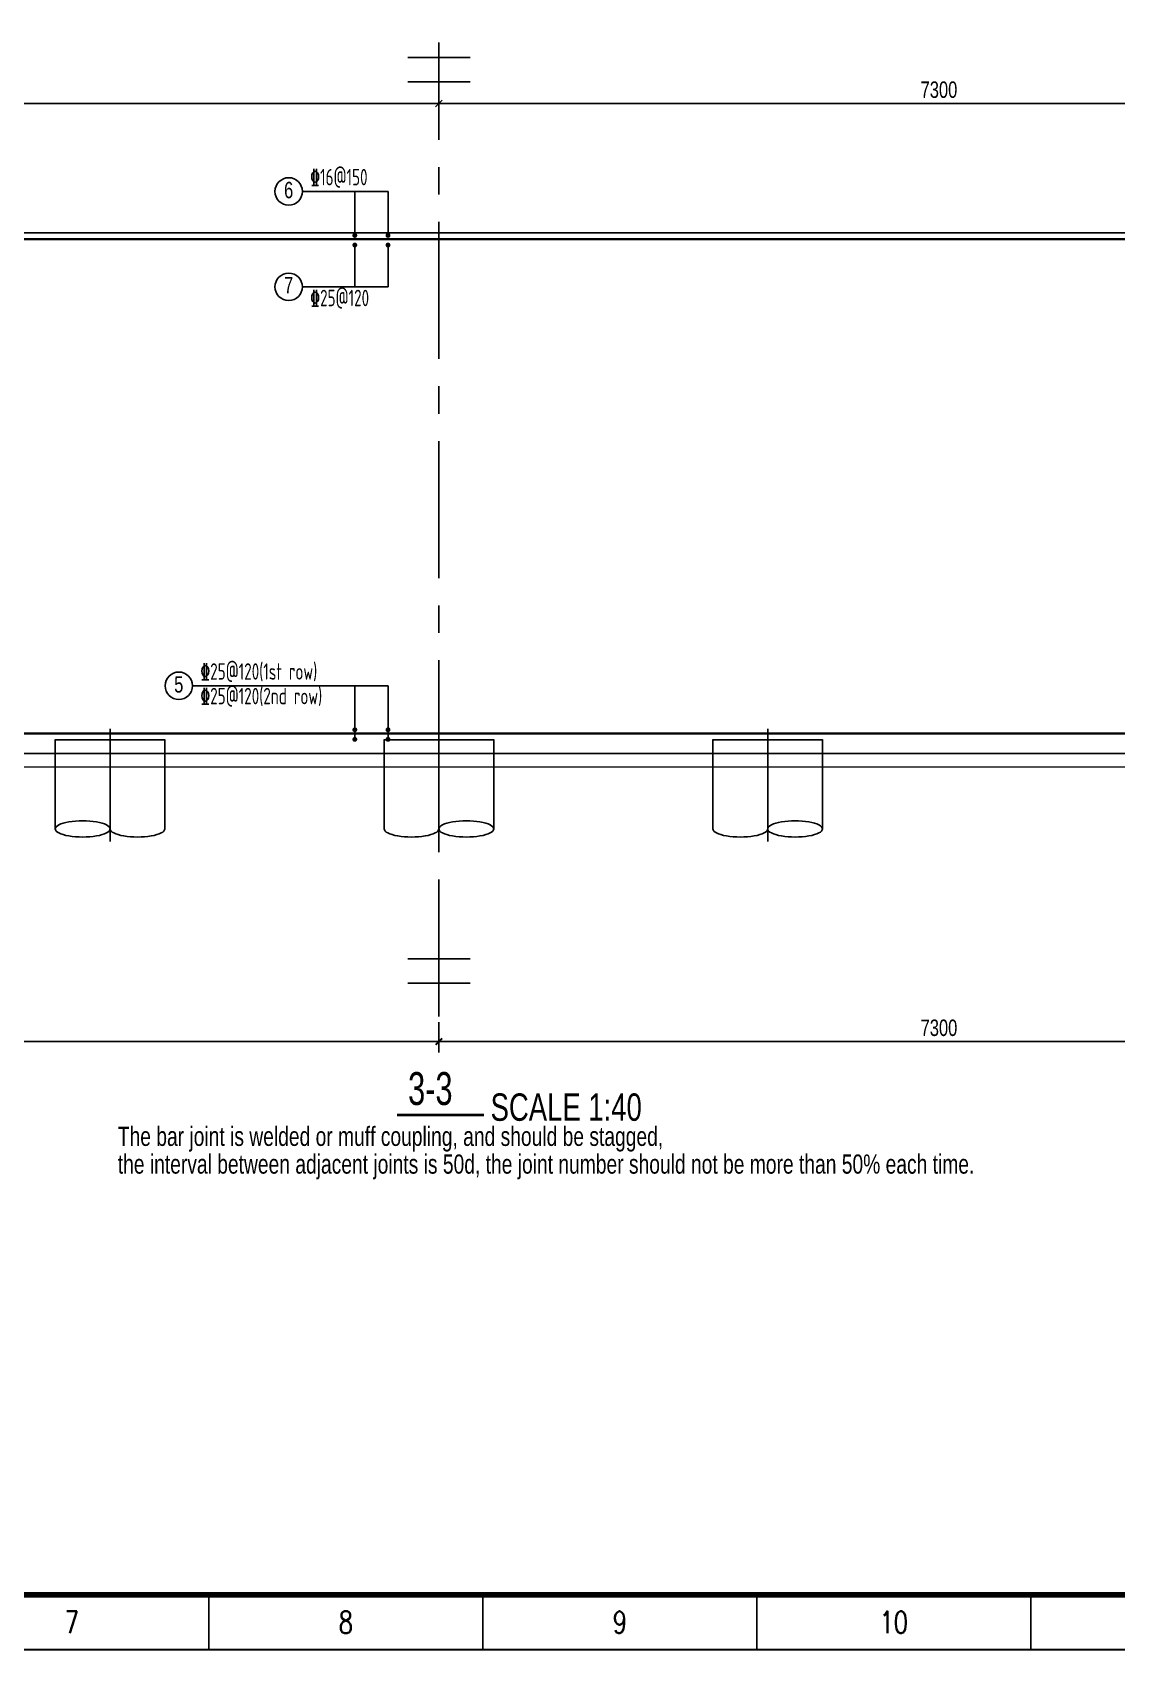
# Model space of a CAD drawing. Extents: x -84745 to 85, y -317996 to 13282.
# Drawn here: x -50202 to -30417, y -195808 to -166277 of the extents above; entities that cross this region are included whole.
import ezdxf
from ezdxf.enums import TextEntityAlignment as Align

# ---------------------------------------------------------------- set-up
doc = ezdxf.new("R2010")
doc.units = 0
doc.header["$LTSCALE"] = 2000
doc.header["$MEASUREMENT"] = 0
doc.linetypes.add('CENTER', pattern=[2, 1.25, -0.25, 0.25, -0.25])
doc.layers.get('0').update_dxf_attribs({"linetype": 'CONTINUOUS'})
doc.layers.get('DEFPOINTS').update_dxf_attribs({"linetype": 'CONTINUOUS'})
for name, color, linetype in [('3', 3, 'CONTINUOUS'), ('4', 2, 'CONTINUOUS'), ('6', 1, 'CONTINUOUS'), ('S_01', 3, 'CONTINUOUS'), ('S_02', 151, 'CENTER'), ('S_05_DIMS', 7, 'CONTINUOUS'), ('TK', 1, 'CONTINUOUS')]:
    doc.layers.add(name, color=color, linetype=linetype)
doc.layers.add('G3', color=3, linetype='CONTINUOUS', lineweight=50)
doc.layers.add('S_04_TEXT', color=2, linetype='CONTINUOUS', lineweight=0)
doc.styles.add('FS', font='kstxt.shx', dxfattribs={"width": 0.75, "bigfont": 'kshz.shx'})
doc.styles.add('HZ', font='kstxt.shx', dxfattribs={"width": 0.75, "bigfont": 'kshz.shx'})
doc.styles.add('KS', font='kstxt.shx', dxfattribs={"width": 0.75, "bigfont": 'kshz.shx'})
doc.styles.add('TK-HZ', font='txt.shx', dxfattribs={"width": 0.8, "bigfont": 'hztxt.shx'})
doc.styles.add('样3', font='tssdeng.shx', dxfattribs={"width": 0.7, "height": 300, "bigfont": 'tssdchn.shx'})
doc.dimstyles.new('Dim1', dxfattribs={"dimtxt": 300, "dimasz": 120, "dimexe": 200, "dimexo": 100, "dimgap": 100, "dimtad": 1, "dimdec": 0, "dimzin": 14, "dimdsep": 46, "dimtxsty": 'KS', "dimblk": 'ARCHTICK', "dimblk1": 'ARCHTICK', "dimblk2": 'ARCHTICK', "dimcen": -900, "dimclrd": 7, "dimclre": 7, "dimclrt": 2, "dimadec": 0, "dimazin": 0, "dimtfac": 1, "dimtdec": 0, "dimtix": 1, "dimtmove": 2, "dimatfit": 2, "dimfxl": 1, "dimtolj": 1, "dimtzin": 14, "dimarcsym": 0})
doc.dimstyles.new('KSDIM1', dxfattribs={"dimtxt": 300, "dimasz": 120, "dimexe": 200, "dimexo": 100, "dimgap": 100, "dimtad": 1, "dimdec": 0, "dimzin": 14, "dimdsep": 46, "dimtxsty": 'KS', "dimblk1": 'OBLIQUE', "dimblk2": 'OBLIQUE', "dimsah": 1, "dimcen": -900, "dimclrd": 7, "dimclre": 7, "dimclrt": 2, "dimazin": 3, "dimtfac": 1, "dimtdec": 0, "dimtix": 1, "dimtmove": 2, "dimatfit": 2, "dimfxl": 1, "dimtolj": 1, "dimtzin": 14, "dimlwd": -3, "dimarcsym": 0})

# ---------------------------------------------------------------- blocks, each defined once
blk = doc.blocks.new('_ArchTick')
at = {"color": 0, "linetype": 'ByBlock', "const_width": 0.3}
blk.add_lwpolyline([(-0.5, -0.5), (0.5, 0.5)], dxfattribs=at)
blk = doc.blocks.new('*D51')
at = {"color": 7, "lineweight": -2, "transparency": 16777216}
for p, q in [((-61033.91395662764, -184336.1596250964), (-61033.91395662764, -184893.7199244562)), ((-42783.9263505421, -184336.1596250964), (-42783.9263505421, -184893.7199244562)), ((-42783.9263505421, -184693.7199244562), (-61033.91395662764, -184693.7199244562))]:
    blk.add_line(p, q, dxfattribs=at)
at = {"layer": 'DEFPOINTS', "color": 0, "transparency": 16777216}
for p in [(-61033.91395662764, -184236.1596250964), (-42783.9263505421, -184236.1596250964), (-61033.91395662764, -184693.7199244562)]:
    blk.add_point(p, dxfattribs=at)
at = {"color": 7, "linetype": 'ByBlock', "lineweight": -2, "transparency": 16777216, "xscale": 120, "yscale": 120, "zscale": 120, "rotation": 180}
blk.add_blockref('_ArchTick', (-61033.91395662764, -184693.7199244562), dxfattribs=at)
at = {"color": 7, "linetype": 'ByBlock', "lineweight": -2, "transparency": 16777216, "xscale": 120, "yscale": 120, "zscale": 120}
blk.add_blockref('_ArchTick', (-42783.9263505421, -184693.7199244562), dxfattribs=at)
at = {"color": 2, "transparency": 16777216, "insert": (-51908.92015358487, -184443.7199244562), "char_height": 300, "attachment_point": 5, "style": 'KS'}
blk.add_mtext('\\A1;7300', dxfattribs=at)
blk = doc.blocks.new('*D53')
at = {"color": 7, "lineweight": -2, "transparency": 16777216}
for p, q in [((-42783.9263505421, -184336.1596250964), (-42783.9263505421, -184893.7199244562)), ((-24533.9263505421, -184336.1596250964), (-24533.9263505421, -184893.7199244562)), ((-42783.9263505421, -184693.7199244562), (-24533.9263505421, -184693.7199244562))]:
    blk.add_line(p, q, dxfattribs=at)
at = {"layer": 'DEFPOINTS', "color": 0, "transparency": 16777216}
for p in [(-42783.9263505421, -184236.1596250964), (-24533.9263505421, -184236.1596250964), (-24533.9263505421, -184693.7199244562)]:
    blk.add_point(p, dxfattribs=at)
at = {"color": 7, "linetype": 'ByBlock', "lineweight": -2, "transparency": 16777216, "xscale": 120, "yscale": 120, "zscale": 120, "rotation": 180}
blk.add_blockref('_ArchTick', (-42783.9263505421, -184693.7199244562), dxfattribs=at)
at = {"color": 7, "linetype": 'ByBlock', "lineweight": -2, "transparency": 16777216, "xscale": 120, "yscale": 120, "zscale": 120}
blk.add_blockref('_ArchTick', (-24533.9263505421, -184693.7199244562), dxfattribs=at)
at = {"color": 2, "transparency": 16777216, "insert": (-33658.9263505421, -184443.7199244562), "char_height": 300, "attachment_point": 5, "style": 'KS'}
blk.add_mtext('\\A1;7300', dxfattribs=at)
blk = doc.blocks.new('A1-1')
at = {"layer": 'TK', "color": 7}
for p, q in [((37050, 999.9999999999997), (37050, -3.410605131648481e-13)), ((42050, 999.9999999999997), (42050, -3.410605131648481e-13)), ((47050, 999.9999999999997), (47050, -3.410605131648481e-13)), ((52050, 999.9999999999997), (52050, -3.410605131648481e-13))]:
    blk.add_line(p, q, dxfattribs=at)
for points, const_width in [([(0, 0), (84100, 0), (84100, 59400), (3.637978807091713e-12, 59400)], 35), ([(2500, 999.9999999999997), (83100, 999.9999999999997), (83100, 58400), (2500.000000000004, 58400)], 100)]:
    blk.add_lwpolyline(points, close=True, dxfattribs=dict(at, const_width=const_width))
at = {"layer": 'TK', "color": 7, "style": 'TK-HZ', "width": 0.75}
for s, p in [('7', (34550, 499.9999999999997)), ('8', (39550, 499.9999999999997)), ('9', (44550, 499.9999999999997)), ('10', (49550, 499.9999999999997))]:
    blk.add_text(s, height=400, dxfattribs=at).set_placement(p, align=Align.MIDDLE_CENTER)
blk = doc.blocks.new('_OBLIQUE')
at = {"color": 1}
blk.add_line((-0.5, -0.5), (0.5, 0.5), dxfattribs=at)
blk = doc.blocks.new('*D242')
at = {"layer": 'DEFPOINTS', "color": 0, "transparency": 16777216}
for p in [(-42783.9263505421, -167574.6388490914), (-42783.9263505421, -168327.8688989898), (-61033.92635049317, -169934.3456525066)]:
    blk.add_point(p, dxfattribs=at)
at = {"layer": 'S_05_DIMS', "color": 7, "lineweight": -2, "transparency": 16777216}
for p, q in [((-61033.92635049317, -169834.3456525066), (-61033.92635049317, -167374.6388490914)), ((-42783.9263505421, -168227.8688989898), (-42783.9263505421, -167374.6388490914))]:
    blk.add_line(p, q, dxfattribs=at)
at = {"layer": 'S_05_DIMS', "color": 7, "lineweight": -3, "transparency": 16777216}
blk.add_line((-61033.92635049317, -167574.6388490914), (-42783.9263505421, -167574.6388490914), dxfattribs=at)
at = {"layer": 'S_05_DIMS', "color": 7, "linetype": 'ByBlock', "lineweight": -3, "transparency": 16777216, "xscale": 120, "yscale": 120, "zscale": 120, "rotation": 180}
blk.add_blockref('_OBLIQUE', (-61033.92635049317, -167574.6388490914), dxfattribs=at)
at = {"layer": 'S_05_DIMS', "color": 7, "linetype": 'ByBlock', "lineweight": -3, "transparency": 16777216, "xscale": 120, "yscale": 120, "zscale": 120}
blk.add_blockref('_OBLIQUE', (-42783.9263505421, -167574.6388490914), dxfattribs=at)
at = {"layer": 'S_05_DIMS', "color": 2, "transparency": 16777216, "insert": (-51908.92635051764, -167324.6388490914), "char_height": 300, "attachment_point": 5, "style": 'KS'}
blk.add_mtext('\\A1;7300', dxfattribs=at)
blk = doc.blocks.new('*D243')
at = {"layer": 'DEFPOINTS', "color": 0, "transparency": 16777216}
for p in [(-24533.91395667654, -167574.6388490914), (-42783.9263505421, -168327.8688989898), (-24533.91395667654, -169932.976907869)]:
    blk.add_point(p, dxfattribs=at)
at = {"layer": 'S_05_DIMS', "color": 7, "lineweight": -2, "transparency": 16777216}
for p, q in [((-42783.9263505421, -168227.8688989898), (-42783.9263505421, -167374.6388490914)), ((-24533.91395667654, -169832.976907869), (-24533.91395667654, -167374.6388490914))]:
    blk.add_line(p, q, dxfattribs=at)
at = {"layer": 'S_05_DIMS', "color": 7, "lineweight": -3, "transparency": 16777216}
blk.add_line((-42783.9263505421, -167574.6388490914), (-24533.91395667654, -167574.6388490914), dxfattribs=at)
at = {"layer": 'S_05_DIMS', "color": 7, "linetype": 'ByBlock', "lineweight": -3, "transparency": 16777216, "xscale": 120, "yscale": 120, "zscale": 120, "rotation": 180}
blk.add_blockref('_OBLIQUE', (-42783.9263505421, -167574.6388490914), dxfattribs=at)
at = {"layer": 'S_05_DIMS', "color": 7, "linetype": 'ByBlock', "lineweight": -3, "transparency": 16777216, "xscale": 120, "yscale": 120, "zscale": 120}
blk.add_blockref('_OBLIQUE', (-24533.91395667654, -167574.6388490914), dxfattribs=at)
at = {"layer": 'S_05_DIMS', "color": 2, "transparency": 16777216, "insert": (-33658.92015360932, -167324.6388490914), "char_height": 300, "attachment_point": 5, "style": 'KS'}
blk.add_mtext('\\A1;7300', dxfattribs=at)

msp = doc.modelspace()

# ---------------------------------------------------------------- linework, layer by layer
for p, q in [((-43712.40069283989, -169179.0247515286), (-45275.07597436036, -169179.0247515286)), ((-43712.40069283989, -170921.7158928872), (-45275.07597436036, -170921.7158928872)), ((-43712.40069283989, -178199.8469009355), (-47280.41512734421, -178199.8469009355))]:
    msp.add_line(p, q)
for centre in [(-45525.07597436036, -169179.0247515286), (-45525.07597436036, -170921.7158928872), (-47530.41512734421, -178199.8469009355)]:
    msp.add_circle(centre, 250)
at = {"layer": '3'}
for p, q in [((-49783.9263505421, -179183.928967126), (-49783.9263505421, -180812.4609028579)), ((-47783.9263505421, -179184.7821188486), (-49783.9263505421, -179184.7821188486)), ((-47783.9263505421, -179183.928967126), (-47783.92635054198, -180812.4609028579)), ((-43783.9263505421, -179183.928967126), (-43783.92635054221, -180812.4609028579)), ((-43783.9263505421, -179184.7821188486), (-41783.9263505421, -179184.7821188486)), ((-41783.9263505421, -179183.928967126), (-41783.9263505421, -180812.4609028579)), ((-37783.9263505421, -179183.928967126), (-37783.92635054221, -180812.4609028579)), ((-37783.9263505421, -179184.7821188486), (-35783.9263505421, -179184.7821188486)), ((-35783.9263505421, -179183.928967126), (-35783.9263505421, -180812.4609028579))]:
    msp.add_line(p, q, dxfattribs=at)
for centre, major_axis, start_param, end_param in [((-49283.9263505421, -180812.4609028579), (-500.0000000000292, -9.801900267600233e-10), 3.141592653583191, 6.283185307172984), ((-49283.9263505421, -180812.4609028579), (500.0000000000292, 9.801900267600233e-10), 3.14159265358319, 6.283185307172984), ((-48283.92635054198, -180812.4609028579), (500.0000000000292, -9.801900267600233e-10), 3.141592653596394, 6.283185307186188)]:
    msp.add_ellipse(centre, major_axis=major_axis, ratio=0.2969202875174642, start_param=start_param, end_param=end_param, dxfattribs=at)
at = {"layer": '3', "extrusion": (0, 0, -1)}
for centre, major_axis, start_param, end_param in [((-42283.9263505421, -180812.4609028579), (500.0000000000292, -9.801900267600233e-10), 3.141592653583191, 6.283185307172984), ((-36283.9263505421, -180812.4609028579), (500.0000000000292, -9.801900267600233e-10), 3.141592653583191, 6.283185307172984), ((-43283.92635054221, -180812.4609028579), (-500.0000000000292, -9.801900267600233e-10), 3.141592653596394, 6.283185307186188), ((-42283.9263505421, -180812.4609028579), (-500.0000000000292, 9.801900267600233e-10), 3.14159265358319, 6.283185307172984), ((-37283.92635054221, -180812.4609028579), (-500.0000000000292, -9.801900267600233e-10), 3.141592653596394, 6.283185307186188), ((-36283.9263505421, -180812.4609028579), (-500.0000000000292, 9.801900267600233e-10), 3.14159265358319, 6.283185307172984)]:
    msp.add_ellipse(centre, major_axis=major_axis, ratio=0.2969202875174642, start_param=start_param, end_param=end_param, dxfattribs=at)
at = {"layer": '4'}
for p, q in [((-43353.08170416123, -166734.7825989239), (-42214.7709969229, -166734.7825989239)), ((-43353.08170416123, -167180.5437124842), (-42214.7709969229, -167180.5437124842)), ((-44318.42629592553, -169982.4533284042), (-44318.42629592544, -169179.0247515287)), ((-43712.40069283977, -169982.4533284042), (-43712.40069283989, -169179.0247515286)), ((-44318.42629592553, -170157.9219865886), (-44318.42629592544, -170921.7158928871)), ((-43712.40069283977, -170157.9219865886), (-43712.40069283989, -170921.7158928872)), ((-44318.42629592562, -179141.6206301232), (-44318.42629592544, -178199.8469009356)), ((-43712.40069283968, -179141.5814130915), (-43712.40069283989, -178199.8469009355)), ((-43353.08170416123, -183184.0174458644), (-42214.7709969229, -183184.0174458644)), ((-43353.08170416123, -183629.7785594247), (-42214.7709969229, -183629.7785594247))]:
    msp.add_line(p, q, dxfattribs=at)
at = {"layer": '6', "const_width": 40.17857142857143}
for points in [[(-48823.52666975876, -170050.2788214874), (-61005.89014020654, -170050.6259422981), (-69413.3687925762, -173267.4848004061), (-69412.5630407482, -178888.1265992029)], [(-48949.73575224458, -170050.2788214874), (-24561.93868942022, -170050.6259422981), (-16154.46003705055, -173267.4848004061), (-16155.26578887856, -178898.0516087172)], [(-16206.49834659991, -179070.5187132096), (-69393.69237916615, -179071.9279356146)]]:
    msp.add_lwpolyline(points, dxfattribs=at)
at = {"layer": '6', "const_width": 44.55189898049497}
for points in [[(-44340.70224541858, -169982.4533284042, 0.9999999999999999), (-44296.15034643248, -169982.4533284042, 1)], [(-43734.67664233282, -169982.4533284042, 0.9999999999999999), (-43690.12474334672, -169982.4533284042, 1)], [(-44340.70224541858, -170157.9219865886, 0.9999999999999999), (-44296.15034643248, -170157.9219865886, 1)], [(-43734.67664233282, -170157.9219865886, 0.9999999999999999), (-43690.12474334672, -170157.9219865886, 1)], [(-44340.70224541858, -179003.2754778111, 0.9999999999999999), (-44296.15034643248, -179003.2754778111, 1)], [(-44340.70224541858, -179178.7441359955, 0.9999999999999999), (-44296.15034643248, -179178.7441359955, 1)], [(-43734.67664233282, -179003.2754778111, 0.9999999999999999), (-43690.12474334672, -179003.2754778111, 1)], [(-43734.67664233282, -179178.7441359955, 0.9999999999999999), (-43690.12474334672, -179178.7441359955, 1)]]:
    msp.add_lwpolyline(points, format="xyb", close=True, dxfattribs=at)
at = {"layer": 'S_01'}
for p, q in [((-24533.91395667654, -169932.976907869), (-61033.91395601541, -169934.3456525067)), ((-15785.27726763462, -179434.341346857), (-69532.56303953509, -179434.341346857))]:
    msp.add_line(p, q, dxfattribs=at)
at = {"layer": 'S_01', "const_width": 44.9999988079071}
msp.add_lwpolyline([(-43546.20070083339, -186032.4646350444), (-41959.24355872038, -186032.4646350444)], dxfattribs=at)
at = {"layer": 'S_02'}
for p, q in [((-42783.9263505421, -184236.1596250964), (-42783.9263505421, -166463.9986580864)), ((-48783.9263505421, -178984.0262460935), (-48783.9263505421, -181041.2632738974)), ((-42783.9263505421, -178984.0262460935), (-42783.9263505421, -181041.2632738974)), ((-36783.9263505421, -178984.0262460935), (-36783.9263505421, -181041.2632738974))]:
    msp.add_line(p, q, dxfattribs=at)
at = {"layer": 'S_04_TEXT'}
for p, q in [((-15785.27726763462, -179434.341346857), (-69782.56303953509, -179434.341346857)), ((-15785.27726763462, -179684.341346857), (-69782.56303953509, -179684.341346857))]:
    msp.add_line(p, q, dxfattribs=at)

# ---------------------------------------------------------------- block references
at = {"layer": 'TK', "color": 7}
msp.add_blockref('A1-1', (-84032.18079467615, -195790.0695383634), dxfattribs=at)

# ---------------------------------------------------------------- texts
for s, height, style, width, p in [('%%13216@150', 300, '样3', 0.7, (-45132.0561631946, -169068.771699812)), ('6', 300, 'FS', 0.75, (-45609.10447628576, -169304.5484068806)), ('7', 300, 'FS', 0.75, (-45609.10447628576, -171038.499929843)), ('%%13225@120', 300, '样3', 0.7, (-45132.0561631946, -171274.2766369115)), ('%%13225@120(1st row)', 300, '样3', 0.7, (-47137.39531617846, -178089.5938492189)), ('5', 300, 'FS', 0.75, (-47614.44362926962, -178325.3705562874)), ('%%13225@120(2nd row)', 300, '样3', 0.7, (-47137.39531617846, -178538.8912355768)), ('The bar joint is welded or muff coupling, and should be stagged, ', 350, 'FS', 0.75, (-48643.26860525405, -186597.3521264962)), ('the interval between adjacent joints is 50d, the joint number should not be more than 50%%% each time.', 350, 'FS', 0.75, (-48643.26860525405, -187103.4053351638))]:
    msp.add_text(s, height=height, dxfattribs=dict(style=style, width=width)).set_placement(p)
at = {"layer": '4', "style": 'KS', "width": 0.75}
msp.add_text('SCALE 1:40', height=500, dxfattribs=at).set_placement((-41840.48640567167, -186139.1566829262))
at = {"layer": 'G3', "style": 'HZ', "width": 0.7}
msp.add_text('3-3', height=600, dxfattribs=at).set_placement((-43346.34969244192, -185850.3680783679))

# ---------------------------------------------------------------- dimensions: what is measured, and where the dimension line sits
dim = msp.add_linear_dim(base=(-61033.91395662764, -184693.7199244562), p1=(-42783.9263505421, -184236.1596250964), p2=(-61033.91395662764, -184236.1596250964), dimstyle='Dim1', override={"dimlfac": 0.4, "dimtxsty": 'KS'})
dim.commit()
dim.dimension.update_dxf_attribs({"geometry": '*D51', "text_midpoint": (-51908.92015358487, -184443.7199244562)})
dim = msp.add_linear_dim(base=(-24533.9263505421, -184693.7199244562), p1=(-42783.9263505421, -184236.1596250964), p2=(-24533.9263505421, -184236.1596250964), angle=180, dimstyle='Dim1', override={"dimlfac": 0.4, "dimtxsty": 'KS'})
dim.commit()
dim.dimension.update_dxf_attribs({"geometry": '*D53', "text_midpoint": (-33658.9263505421, -184443.7199244562)})
at = {"layer": 'S_05_DIMS'}
for base, p1, p2, picture, middle in [((-42783.9263505421, -167574.6388490914), (-61033.92635049317, -169934.3456525066), (-42783.9263505421, -168327.8688989898), '*D242', (-51908.92635051764, -167324.6388490914)), ((-24533.91395667654, -167574.6388490914), (-42783.9263505421, -168327.8688989898), (-24533.91395667654, -169932.976907869), '*D243', (-33658.92015360932, -167324.6388490914))]:
    dim = msp.add_linear_dim(base=base, p1=p1, p2=p2, dimstyle='KSDIM1', override={"dimlfac": 0.4, "dimzin": 8}, dxfattribs=at)
    dim.commit()
    dim.dimension.update_dxf_attribs({"geometry": picture, "text_midpoint": middle})

doc.saveas('drawing.dxf')
